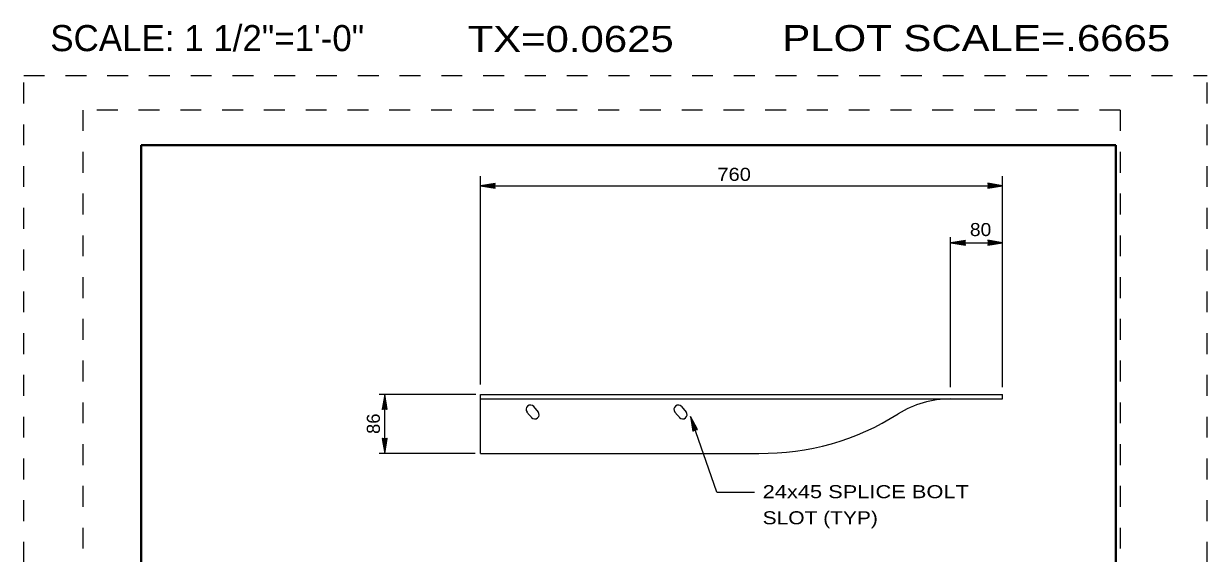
# Model space of a CAD drawing. Extents: x 1370.02 to 1375.68, y -905.51 to -897.93.
# Drawn here: x 1370.02 to 1375.68, y -900.47 to -897.93 of the extents above; entities that cross this region are included whole.
import ezdxf
from ezdxf.enums import TextEntityAlignment as Align

# ---------------------------------------------------------------- set-up
doc = ezdxf.new("R2010")
doc.units = 0
doc.header["$LTSCALE"] = 0.025
doc.linetypes.add('DOTTED', pattern=[1.5, 0.3, -1.2])
for name, color, linetype, lineweight in [('2', 7, 'Continuous', 13), ('4', 7, 'Continuous', 25), ('5', 7, 'Continuous', 13), ('61', 7, 'DOTTED', 13), ('62', 7, 'DOTTED', 13), ('63', 7, 'Continuous', 40), ('7', 7, 'Continuous', 13)]:
    doc.layers.add(name, color=color, linetype=linetype, lineweight=lineweight)
doc.layers.add('8', color=7, linetype='Continuous')
doc.layers.add('9', color=7, linetype='Continuous')

msp = doc.modelspace()

# ---------------------------------------------------------------- linework, layer by layer
at = {"layer": '2'}
for p, q in [((1372.20233, -899.70642), (1374.70233, -899.70642)), ((1372.20233, -899.98767), (1372.20233, -899.70642)), ((1372.42517, -899.78975), (1372.45142, -899.821)), ((1372.45692, -899.76275), (1372.47958, -899.78975)), ((1373.1335, -899.78975), (1373.15975, -899.821)), ((1373.16525, -899.76275), (1373.18792, -899.78975)), ((1372.20233, -899.98767), (1373.53575, -899.98767))]:
    msp.add_line(p, q, dxfattribs=at)
msp.add_lwpolyline([(1374.45233, -899.72725), (1374.70233, -899.72725), (1374.70233, -899.70642)], dxfattribs=at)
for centre, radius, start, end in [((1374.45024, -900.19551), 0.46827, 89.74365, 121.96544), ((1372.44168, -899.77698), 0.02083, 40, 220), ((1372.46285, -899.80221), 0.02083, 220, 40), ((1373.15001, -899.77698), 0.02083, 40, 220), ((1373.17119, -899.80221), 0.02083, 220, 40), ((1373.55336, -898.78201), 1.20578, 269.16341, 302.56271)]:
    msp.add_arc(centre, radius, start, end, dxfattribs=at)
at = {"layer": '4', "lineweight": 13}
for p, q in [((1372.20233, -899.65717), (1372.20233, -898.66108)), ((1372.20233, -898.70633), (1374.70233, -898.70633)), ((1374.70233, -899.67008), (1374.70233, -898.66108)), ((1374.45233, -899.67008), (1374.45233, -898.95233)), ((1374.454, -898.97908), (1374.70267, -898.97908)), ((1372.18033, -899.70642), (1371.71783, -899.70642)), ((1371.74408, -899.98767), (1371.74408, -899.70617)), ((1373.33375, -900.17275), (1373.2075, -899.81058)), ((1372.17667, -899.98767), (1371.71783, -899.98767)), ((1373.33375, -900.17275), (1373.51542, -900.17275))]:
    msp.add_line(p, q, dxfattribs=at)
at = {"layer": '4'}
for points in [[(1372.27333, -898.71833), (1372.27283, -898.71683), (1372.27233, -898.71533), (1372.27183, -898.71383), (1372.27133, -898.71233), (1372.27133, -898.71083), (1372.27133, -898.71033), (1372.27133, -898.70933), (1372.27083, -898.70833), (1372.27083, -898.70733), (1372.27083, -898.70633), (1372.27083, -898.70483), (1372.27133, -898.70283), (1372.27133, -898.70183), (1372.27133, -898.69983), (1372.27233, -898.69783), (1372.27283, -898.69633), (1372.27283, -898.69533), (1372.27333, -898.69483), (1372.20233, -898.70633), (1372.27333, -898.71833), (1372.26933, -898.71533), (1372.26883, -898.69783), (1372.21533, -898.70633), (1372.26933, -898.71533), (1372.26633, -898.71233), (1372.26533, -898.70133), (1372.22783, -898.70633), (1372.26633, -898.71233), (1372.26333, -898.70983), (1372.26183, -898.70333), (1372.24033, -898.70633), (1372.26333, -898.70983), (1372.26083, -898.70733), (1372.25983, -898.70483), (1372.25133, -898.70633), (1372.26083, -898.70733)], [(1374.63133, -898.69433), (1374.63183, -898.69583), (1374.63233, -898.69733), (1374.63283, -898.69883), (1374.63333, -898.70033), (1374.63333, -898.70183), (1374.63333, -898.70233), (1374.63333, -898.70333), (1374.63383, -898.70433), (1374.63383, -898.70533), (1374.63383, -898.70633), (1374.63383, -898.70783), (1374.63333, -898.70983), (1374.63333, -898.71083), (1374.63333, -898.71283), (1374.63233, -898.71483), (1374.63183, -898.71633), (1374.63183, -898.71733), (1374.63133, -898.71783), (1374.70233, -898.70633), (1374.63133, -898.69433), (1374.63533, -898.69733), (1374.63583, -898.71483), (1374.68933, -898.70633), (1374.63533, -898.69733), (1374.63833, -898.70033), (1374.63933, -898.71133), (1374.67683, -898.70633), (1374.63833, -898.70033), (1374.64133, -898.70283), (1374.64283, -898.70933), (1374.66433, -898.70633), (1374.64133, -898.70283), (1374.64383, -898.70533), (1374.64483, -898.70783), (1374.65333, -898.70633), (1374.64383, -898.70533)], [(1374.525, -898.99108), (1374.5245, -898.98958), (1374.524, -898.98808), (1374.5235, -898.98658), (1374.523, -898.98508), (1374.523, -898.98358), (1374.523, -898.98308), (1374.523, -898.98208), (1374.5225, -898.98108), (1374.5225, -898.98008), (1374.5225, -898.97908), (1374.5225, -898.97758), (1374.523, -898.97558), (1374.523, -898.97458), (1374.523, -898.97258), (1374.524, -898.97058), (1374.5245, -898.96908), (1374.5245, -898.96808), (1374.525, -898.96758), (1374.454, -898.97908), (1374.525, -898.99108), (1374.521, -898.98808), (1374.5205, -898.97058), (1374.467, -898.97908), (1374.521, -898.98808), (1374.518, -898.98508), (1374.517, -898.97408), (1374.4795, -898.97908), (1374.518, -898.98508), (1374.515, -898.98258), (1374.5135, -898.97608), (1374.492, -898.97908), (1374.515, -898.98258), (1374.5125, -898.98008), (1374.5115, -898.97758), (1374.503, -898.97908), (1374.5125, -898.98008)], [(1374.63167, -898.96708), (1374.63217, -898.96858), (1374.63267, -898.97008), (1374.63317, -898.97158), (1374.63367, -898.97308), (1374.63367, -898.97458), (1374.63367, -898.97508), (1374.63367, -898.97608), (1374.63417, -898.97708), (1374.63417, -898.97808), (1374.63417, -898.97908), (1374.63417, -898.98058), (1374.63367, -898.98258), (1374.63367, -898.98358), (1374.63367, -898.98558), (1374.63267, -898.98758), (1374.63217, -898.98908), (1374.63217, -898.99008), (1374.63167, -898.99058), (1374.70267, -898.97908), (1374.63167, -898.96708), (1374.63567, -898.97008), (1374.63617, -898.98758), (1374.68967, -898.97908), (1374.63567, -898.97008), (1374.63867, -898.97308), (1374.63967, -898.98408), (1374.67717, -898.97908), (1374.63867, -898.97308), (1374.64167, -898.97558), (1374.64317, -898.98208), (1374.66467, -898.97908), (1374.64167, -898.97558), (1374.64417, -898.97808), (1374.64517, -898.98058), (1374.65367, -898.97908), (1374.64417, -898.97808)], [(1371.73208, -899.77717), (1371.73358, -899.77667), (1371.73508, -899.77617), (1371.73658, -899.77567), (1371.73808, -899.77517), (1371.73958, -899.77517), (1371.74008, -899.77517), (1371.74108, -899.77517), (1371.74208, -899.77467), (1371.74308, -899.77467), (1371.74408, -899.77467), (1371.74558, -899.77467), (1371.74758, -899.77517), (1371.74858, -899.77517), (1371.75058, -899.77517), (1371.75258, -899.77617), (1371.75408, -899.77667), (1371.75508, -899.77667), (1371.75558, -899.77717), (1371.74408, -899.70617), (1371.73208, -899.77717), (1371.73508, -899.77317), (1371.75258, -899.77267), (1371.74408, -899.71917), (1371.73508, -899.77317), (1371.73808, -899.77017), (1371.74908, -899.76917), (1371.74408, -899.73167), (1371.73808, -899.77017), (1371.74058, -899.76717), (1371.74708, -899.76567), (1371.74408, -899.74417), (1371.74058, -899.76717), (1371.74308, -899.76467), (1371.74558, -899.76367), (1371.74408, -899.75517), (1371.74308, -899.76467)], [(1373.2195, -899.88158), (1373.22083, -899.88058), (1373.22208, -899.87967), (1373.22333, -899.87867), (1373.22458, -899.87775), (1373.226, -899.87725), (1373.22642, -899.87708), (1373.22742, -899.87675), (1373.22817, -899.87592), (1373.22908, -899.87558), (1373.23008, -899.87525), (1373.2315, -899.87475), (1373.2335, -899.87458), (1373.2345, -899.87425), (1373.23633, -899.87358), (1373.23858, -899.87392), (1373.24017, -899.87383), (1373.24108, -899.8735), (1373.24175, -899.87383), (1373.2075, -899.81058), (1373.2195, -899.88158), (1373.22108, -899.87683), (1373.23742, -899.87058), (1373.21175, -899.82283), (1373.22108, -899.87683), (1373.22292, -899.873), (1373.233, -899.86842), (1373.21592, -899.83467), (1373.22292, -899.873), (1373.22425, -899.86933), (1373.22992, -899.86575), (1373.22, -899.8465), (1373.22425, -899.86933), (1373.22583, -899.86617), (1373.22783, -899.86442), (1373.22367, -899.85683), (1373.22583, -899.86617)], [(1371.75608, -899.91667), (1371.75458, -899.91717), (1371.75308, -899.91767), (1371.75158, -899.91817), (1371.75008, -899.91867), (1371.74858, -899.91867), (1371.74808, -899.91867), (1371.74708, -899.91867), (1371.74608, -899.91917), (1371.74508, -899.91917), (1371.74408, -899.91917), (1371.74258, -899.91917), (1371.74058, -899.91867), (1371.73958, -899.91867), (1371.73758, -899.91867), (1371.73558, -899.91767), (1371.73408, -899.91717), (1371.73308, -899.91717), (1371.73258, -899.91667), (1371.74408, -899.98767), (1371.75608, -899.91667), (1371.75308, -899.92067), (1371.73558, -899.92117), (1371.74408, -899.97467), (1371.75308, -899.92067), (1371.75008, -899.92367), (1371.73908, -899.92467), (1371.74408, -899.96217), (1371.75008, -899.92367), (1371.74758, -899.92667), (1371.74108, -899.92817), (1371.74408, -899.94967), (1371.74758, -899.92667), (1371.74508, -899.92917), (1371.74258, -899.93017), (1371.74408, -899.93867), (1371.74508, -899.92917)]]:
    msp.add_lwpolyline(points, dxfattribs=at)
at = {"layer": '5'}
msp.add_line((1372.20233, -899.72725), (1374.45242, -899.72725), dxfattribs=at)
at = {"layer": '61'}
for p, q in [((1375.266, -898.34375), (1370.29908, -898.34375)), ((1370.29908, -898.34375), (1370.29908, -905.22208)), ((1375.266, -898.34375), (1375.266, -905.22208))]:
    msp.add_line(p, q, dxfattribs=at)
at = {"layer": '62'}
for p, q in [((1370.01575, -905.51208), (1370.01575, -898.17875)), ((1370.01575, -898.17875), (1375.68267, -898.17875)), ((1375.68267, -905.51208), (1375.68267, -898.17875))]:
    msp.add_line(p, q, dxfattribs=at)
at = {"layer": '63'}
for p, q in [((1370.57825, -898.51208), (1370.57825, -905.17875)), ((1370.57825, -898.51208), (1375.24517, -898.51208)), ((1375.24517, -898.51208), (1375.24517, -905.17875))]:
    msp.add_line(p, q, dxfattribs=at)

# ---------------------------------------------------------------- texts
at = {"layer": '7'}
for s, width, p in [('760', 1.15, (1373.33692, -898.68283)), ('80', 1.1, (1374.54592, -898.94717))]:
    msp.add_text(s, height=0.0625, dxfattribs=dict(at, width=width)).set_placement(p)
at = {"layer": '7', "width": 1.05}
msp.add_text('86', height=0.0625, rotation=90, dxfattribs=at).set_placement((1371.72108, -899.89467))
at = {"layer": '8'}
for s, width, p in [('24x45 SPLICE BOLT', 1.25, (1373.55375, -900.20242)), ('SLOT (TYP)', 1.2, (1373.55375, -900.32742))]:
    msp.add_text(s, height=0.0625, dxfattribs=dict(at, width=width)).set_placement(p)
at = {"layer": '9'}
msp.add_text('SCALE: 1 1/2"=1\'-0"', height=0.125, dxfattribs=at).set_placement((1370.8945, -898.06167), align=Align.CENTER)
at = {"layer": '9', "width": 1.2}
for s, p in [('TX=0.0625', (1372.6345, -898.06575)), ('PLOT SCALE=.6665', (1374.57637, -898.06167))]:
    msp.add_text(s, height=0.125, dxfattribs=at).set_placement(p, align=Align.CENTER)

doc.saveas('drawing.dxf')
